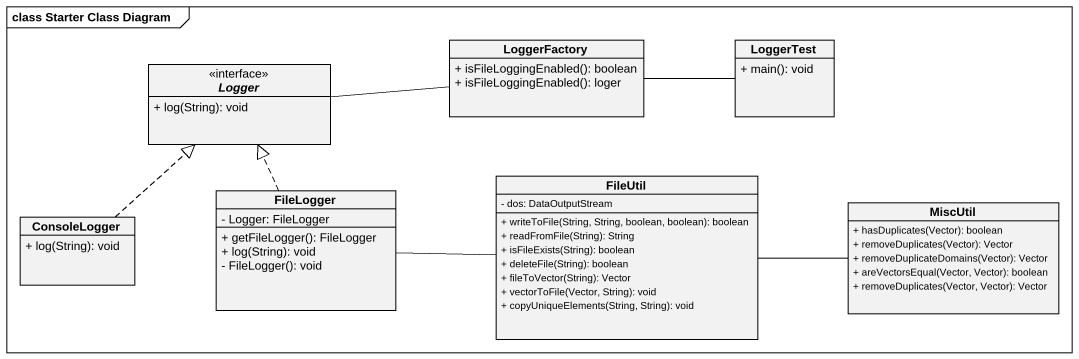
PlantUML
@startuml
mainframe class Starter Class Diagram
hide circle
hide empty members
skinparam classAttributeIconSize 0
interface Logger {
  + log(String): void
}
class LoggerFactory {
  + isFileLoggingEnabled(): boolean
  + isFileLoggingEnabled(): loger
}
class LoggerTest {
  + main(): void
}
class ConsoleLogger {
  + log(String): void
}
class FileLogger {
  - Logger: FileLogger
  + getFileLogger(): FileLogger
  + log(String): void
  - FileLogger(): void
}
class FileUtil {
  - dos: DataOutputStream
  + writeToFile(String, String, boolean, boolean): boolean
  + readFromFile(String): String
  + isFileExists(String): boolean
  + deleteFile(String): boolean
  + fileToVector(String): Vector
  + vectorToFile(Vector, String): void
  + copyUniqueElements(String, String): void
}
class MiscUtil {
  + hasDuplicates(Vector): boolean
  + removeDuplicates(Vector): Vector
  + removeDuplicateDomains(Vector): Vector
  + areVectorsEqual(Vector, Vector): boolean
  + removeDuplicates(Vector, Vector): Vector
}
Logger -right- LoggerFactory
LoggerFactory -right- LoggerTest
ConsoleLogger .up.|> Logger
FileLogger .up.|> Logger
FileLogger -right- FileUtil
FileUtil -right- MiscUtil
@enduml
